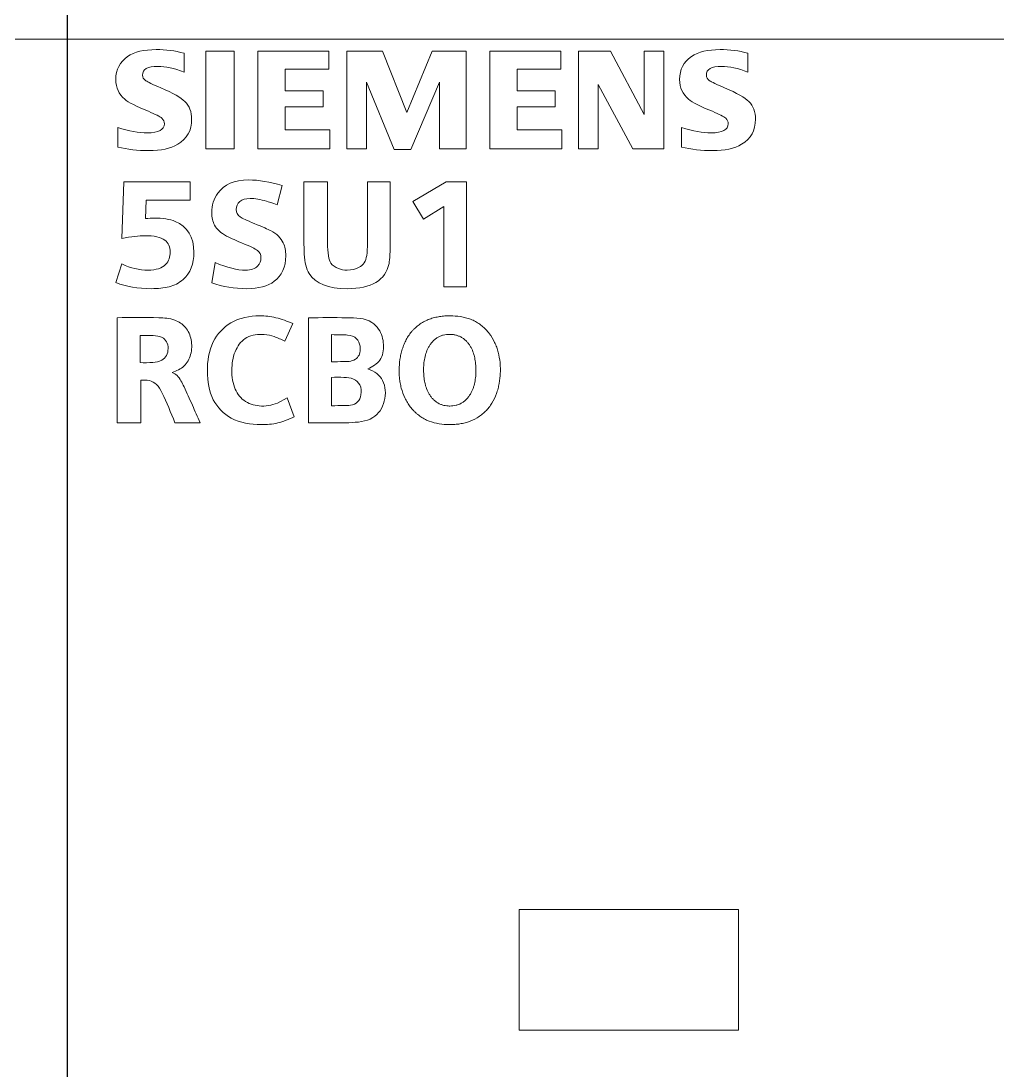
# Model space of a CAD drawing. Header units: millimetres. Extents: x 4134 to 7422, y 1400 to 3585.
# Drawn here: x 4669.55 to 4690.96, y 2820.81 to 2843.81 of the extents above; entities that cross this region are included whole.
import ezdxf

# ---------------------------------------------------------------- set-up
doc = ezdxf.new("R2010")
doc.units = ezdxf.units.MM
doc.layers.add('000-PI-Oprema', color=30, linetype='Continuous', lineweight=5)

# ---------------------------------------------------------------- blocks, each defined once
blk = doc.blocks.new('*U691')
at = {"layer": '000-PI-Oprema', "color": 0, "linetype": 'ByBlock', "lineweight": 0, "ltscale": 0.25}
for points in [[(0, 66.659), (0, 67.459)], [(0, 41.952), (0, 66.659)], [(35.405, 66.659), (0, 66.659)], [(2.557, 66.353), (2.557, 65.94)], [(3.037, 66.397), (3.656, 66.397)], [(3.037, 64.261), (3.037, 66.397)], [(3.656, 66.397), (3.656, 64.261)], [(4.176, 66.397), (5.731, 66.397)], [(4.176, 64.261), (4.176, 66.397)], [(5.731, 66.397), (5.731, 66.007)], [(6.124, 64.261), (6.124, 66.397)], [(6.124, 66.397), (6.903, 66.397)], [(6.903, 66.397), (7.438, 65.057)], [(7.438, 65.057), (7.993, 66.397)], [(7.993, 66.397), (8.736, 66.397)], [(8.736, 66.397), (8.736, 64.261)], [(9.259, 64.261), (9.259, 66.397)], [(9.259, 66.397), (10.812, 66.397)], [(10.812, 66.397), (10.812, 66.007)], [(11.203, 66.397), (11.902, 66.397)], [(11.203, 64.261), (11.203, 66.397)], [(11.902, 66.397), (12.637, 65.009)], [(12.637, 66.397), (13.066, 66.397)], [(12.637, 65.009), (12.637, 66.397)], [(13.066, 66.397), (13.066, 64.261)], [(14.911, 66.353), (14.911, 65.94)], [(4.775, 66.007), (4.775, 65.528)], [(5.731, 66.007), (4.775, 66.007)], [(10.812, 66.007), (9.856, 66.007)], [(9.856, 66.007), (9.856, 65.528)], [(7.158, 64.241), (6.553, 65.721)], [(6.553, 65.721), (6.553, 64.261)], [(8.151, 65.721), (7.53, 64.241)], [(8.151, 64.261), (8.151, 65.721)], [(12.391, 64.261), (11.631, 65.671)], [(11.631, 65.671), (11.631, 64.261)], [(4.775, 65.528), (5.607, 65.528)], [(5.607, 65.528), (5.607, 65.175)], [(9.856, 65.528), (10.688, 65.528)], [(10.688, 65.528), (10.688, 65.175)], [(4.775, 65.175), (4.775, 64.673)], [(5.607, 65.175), (4.775, 65.175)], [(10.688, 65.175), (9.856, 65.175)], [(9.856, 65.175), (9.856, 64.673)], [(1.106, 64.296), (1.106, 64.727)], [(4.775, 64.673), (5.751, 64.673)], [(5.751, 64.673), (5.751, 64.261)], [(9.856, 64.673), (10.835, 64.673)], [(10.835, 64.673), (10.835, 64.261)], [(13.459, 64.296), (13.459, 64.727)], [(3.656, 64.261), (3.037, 64.261)], [(5.751, 64.261), (4.176, 64.261)], [(6.553, 64.261), (6.124, 64.261)], [(7.53, 64.241), (7.158, 64.241)], [(8.736, 64.261), (8.151, 64.261)], [(10.835, 64.261), (9.259, 64.261)], [(11.631, 64.261), (11.203, 64.261)], [(13.066, 64.261), (12.391, 64.261)], [(1.192, 62.293), (1.235, 63.535)], [(1.235, 63.535), (2.693, 63.535)], [(2.693, 63.535), (2.693, 63.13)], [(5.185, 62.261), (5.185, 63.535)], [(5.185, 63.535), (5.703, 63.535)], [(6.575, 63.535), (7.076, 63.535)], [(7.568, 63.103), (8.304, 63.535)], [(8.304, 63.535), (8.749, 63.535)], [(8.749, 63.535), (8.749, 61.235)], [(4.705, 63.451), (4.601, 63.029)], [(1.725, 63.13), (1.711, 62.73)], [(2.693, 63.13), (1.725, 63.13)], [(7.802, 62.719), (7.568, 63.103)], [(8.247, 62.996), (7.802, 62.719)], [(8.247, 61.235), (8.247, 62.996)], [(1.062, 61.327), (1.192, 61.735)], [(3.163, 61.324), (3.237, 61.766)], [(8.749, 61.235), (8.247, 61.235)], [(1.09, 58.258), (1.09, 60.558)], [(5.287, 58.258), (5.287, 60.558)], [(4.938, 60.433), (4.763, 60.044)], [(1.595, 59.574), (1.595, 60.17)], [(5.791, 60.187), (5.791, 59.594)], [(1.608, 59.186), (1.608, 58.258)], [(5.791, 59.251), (5.791, 58.63)], [(4.603, 58.689), (4.817, 58.8)], [(4.817, 58.8), (4.968, 58.386)], [(1.608, 58.258), (1.09, 58.258)], [(2.912, 58.258), (2.359, 58.258)], [(6.17, 58.258), (5.287, 58.258)], [(14.702, 47.591), (9.901, 47.591)], [(9.901, 47.591), (9.901, 44.952)], [(14.702, 44.952), (14.702, 47.591)], [(9.901, 44.952), (14.702, 44.952)]]:
    blk.add_lwpolyline(points, dxfattribs=at)
for points, knots in [([(2.072, 64.928), (2.031, 64.966), (1.933, 65.016), (1.778, 65.08), (1.512, 65.189), (1.338, 65.277), (1.258, 65.344), (1.127, 65.454), (1.062, 65.598), (1.062, 65.775), (1.062, 65.994), (1.148, 66.162), (1.319, 66.278), (1.474, 66.381), (1.683, 66.433), (1.946, 66.433), (2.157, 66.433), (2.361, 66.407), (2.557, 66.353)], [0, 0, 0, 0, 1, 1, 1, 2, 2, 2, 3, 3, 3, 4, 4, 4, 5, 5, 5, 6, 6, 6, 6]), ([(14.425, 64.928), (14.383, 64.966), (14.285, 65.016), (14.133, 65.08), (13.864, 65.191), (13.689, 65.277), (13.612, 65.344), (13.482, 65.455), (13.415, 65.598), (13.415, 65.775), (13.415, 65.994), (13.501, 66.162), (13.673, 66.278), (13.828, 66.381), (14.037, 66.433), (14.3, 66.433), (14.511, 66.433), (14.715, 66.407), (14.911, 66.353)], [0, 0, 0, 0, 1, 1, 1, 2, 2, 2, 3, 3, 3, 4, 4, 4, 5, 5, 5, 6, 6, 6, 6]), ([(2.557, 65.94), (2.341, 66.023), (2.15, 66.064), (1.983, 66.064), (1.759, 66.064), (1.647, 66), (1.647, 65.872), (1.647, 65.822), (1.672, 65.781), (1.721, 65.749), (1.761, 65.723), (1.87, 65.672), (2.048, 65.595), (2.316, 65.48), (2.493, 65.38), (2.578, 65.294), (2.676, 65.196), (2.724, 65.067), (2.724, 64.906), (2.724, 64.66), (2.623, 64.477), (2.418, 64.358), (2.261, 64.265), (2.05, 64.218), (1.787, 64.218)], [0, 0, 0, 0, 1, 1, 1, 2, 2, 2, 3, 3, 3, 4, 4, 4, 5, 5, 5, 6, 6, 6, 7, 7, 7, 8, 8, 8, 8]), ([(14.911, 65.94), (14.697, 66.023), (14.505, 66.064), (14.336, 66.064), (14.112, 66.064), (14.001, 66), (14.001, 65.872), (14.001, 65.822), (14.025, 65.78), (14.073, 65.749), (14.114, 65.723), (14.224, 65.672), (14.401, 65.595), (14.67, 65.48), (14.846, 65.38), (14.932, 65.294), (15.03, 65.196), (15.078, 65.067), (15.078, 64.906), (15.078, 64.66), (14.976, 64.477), (14.773, 64.358), (14.614, 64.265), (14.404, 64.218), (14.14, 64.218)], [0, 0, 0, 0, 1, 1, 1, 2, 2, 2, 3, 3, 3, 4, 4, 4, 5, 5, 5, 6, 6, 6, 7, 7, 7, 8, 8, 8, 8]), ([(1.106, 64.727), (1.354, 64.648), (1.569, 64.609), (1.752, 64.609), (2.002, 64.609), (2.126, 64.675), (2.126, 64.807), (2.126, 64.855), (2.108, 64.895), (2.072, 64.928)], [0, 0, 0, 0, 1, 1, 1, 2, 2, 2, 3, 3, 3, 3]), ([(13.459, 64.727), (13.708, 64.648), (13.924, 64.609), (14.106, 64.609), (14.355, 64.609), (14.479, 64.675), (14.479, 64.807), (14.479, 64.855), (14.461, 64.895), (14.425, 64.928)], [0, 0, 0, 0, 1, 1, 1, 2, 2, 2, 3, 3, 3, 3]), ([(3.237, 61.766), (3.5, 61.655), (3.723, 61.6), (3.906, 61.6), (4.025, 61.6), (4.112, 61.629), (4.169, 61.688), (4.218, 61.738), (4.242, 61.801), (4.242, 61.874), (4.242, 61.942), (4.217, 61.994), (4.167, 62.032), (4.118, 62.069), (4.001, 62.124), (3.818, 62.199), (3.65, 62.268), (3.539, 62.318), (3.485, 62.347), (3.362, 62.415), (3.276, 62.495), (3.227, 62.585), (3.186, 62.662), (3.165, 62.753), (3.165, 62.858), (3.165, 63.022), (3.21, 63.165), (3.299, 63.288), (3.436, 63.48), (3.659, 63.576), (3.971, 63.576), (4.196, 63.576), (4.441, 63.534), (4.705, 63.451)], [0, 0, 0, 0, 1, 1, 1, 2, 2, 2, 3, 3, 3, 4, 4, 4, 5, 5, 5, 6, 6, 6, 7, 7, 7, 8, 8, 8, 9, 9, 9, 10, 10, 10, 11, 11, 11, 11]), ([(7.076, 63.535), (7.076, 63.11), (7.076, 62.685), (7.076, 62.261), (7.076, 62.005), (7.067, 61.834), (7.049, 61.746), (6.972, 61.377), (6.664, 61.194), (6.13, 61.194), (5.717, 61.194), (5.44, 61.305), (5.3, 61.525), (5.237, 61.625), (5.2, 61.766), (5.192, 61.948), (5.188, 62.029), (5.185, 62.133), (5.185, 62.261)], [0, 0, 0, 0, 1, 1, 1, 2, 2, 2, 3, 3, 3, 4, 4, 4, 5, 5, 5, 6, 6, 6, 6]), ([(5.703, 63.535), (5.703, 63.09), (5.703, 62.644), (5.703, 62.199), (5.703, 61.972), (5.728, 61.823), (5.776, 61.753)], [0, 0, 0, 0, 1, 1, 1, 2, 2, 2, 2]), ([(5.776, 61.753), (5.812, 61.7), (5.866, 61.661), (5.938, 61.634), (5.999, 61.612), (6.064, 61.6), (6.132, 61.6), (6.229, 61.6), (6.316, 61.621), (6.393, 61.662), (6.485, 61.71), (6.541, 61.796), (6.559, 61.919), (6.57, 61.992), (6.575, 62.085), (6.575, 62.199), (6.575, 62.644), (6.575, 63.09), (6.575, 63.535)], [0, 0, 0, 0, 1, 1, 1, 2, 2, 2, 3, 3, 3, 4, 4, 4, 5, 5, 5, 6, 6, 6, 6]), ([(3.781, 63.105), (3.728, 63.058), (3.701, 62.999), (3.701, 62.928), (3.701, 62.861), (3.73, 62.808), (3.789, 62.769)], [0, 0, 0, 0, 1, 1, 1, 2, 2, 2, 2]), ([(4.362, 63.111), (4.233, 63.15), (4.113, 63.17), (4.003, 63.17), (3.906, 63.17), (3.832, 63.148), (3.781, 63.105)], [0, 0, 0, 0, 1, 1, 1, 2, 2, 2, 2]), ([(1.711, 62.73), (1.786, 62.736), (1.849, 62.74), (1.901, 62.74), (2.092, 62.74), (2.245, 62.716), (2.361, 62.668), (2.635, 62.554), (2.773, 62.327), (2.773, 61.99), (2.773, 61.735), (2.695, 61.539), (2.539, 61.398), (2.447, 61.316), (2.345, 61.262), (2.232, 61.236)], [0, 0, 0, 0, 1, 1, 1, 2, 2, 2, 3, 3, 3, 4, 4, 4, 5, 5, 5, 5]), ([(3.789, 62.769), (3.834, 62.737), (3.935, 62.689), (4.093, 62.624), (4.284, 62.545), (4.404, 62.492), (4.452, 62.467), (4.59, 62.394), (4.683, 62.304), (4.731, 62.199), (4.768, 62.119), (4.786, 62.024), (4.786, 61.915), (4.786, 61.668), (4.702, 61.481), (4.534, 61.355), (4.392, 61.247), (4.191, 61.194), (3.933, 61.194)], [0, 0, 0, 0, 1, 1, 1, 2, 2, 2, 3, 3, 3, 4, 4, 4, 5, 5, 5, 6, 6, 6, 6]), ([(1.192, 61.735), (1.388, 61.645), (1.579, 61.6), (1.768, 61.6), (1.948, 61.6), (2.077, 61.643), (2.156, 61.728), (2.222, 61.8), (2.255, 61.888), (2.255, 61.993), (2.255, 62.108), (2.215, 62.196), (2.134, 62.256), (2.044, 62.323), (1.9, 62.355), (1.703, 62.355), (1.571, 62.355), (1.4, 62.334), (1.192, 62.293)], [0, 0, 0, 0, 1, 1, 1, 2, 2, 2, 3, 3, 3, 4, 4, 4, 5, 5, 5, 6, 6, 6, 6]), ([(1.09, 60.558), (1.393, 60.562), (1.697, 60.567), (2.005, 60.557), (2.124, 60.553), (2.244, 60.547), (2.355, 60.506), (2.443, 60.474), (2.525, 60.419), (2.587, 60.347), (2.652, 60.27), (2.693, 60.173), (2.713, 60.073), (2.734, 59.967), (2.731, 59.858), (2.702, 59.752), (2.676, 59.657), (2.629, 59.565), (2.56, 59.5), (2.488, 59.434), (2.392, 59.397), (2.297, 59.36)], [0, 0, 0, 0, 1, 1, 1, 2, 2, 2, 3, 3, 3, 4, 4, 4, 5, 5, 5, 6, 6, 6, 7, 7, 7, 7]), ([(4.968, 58.386), (4.851, 58.335), (4.734, 58.283), (4.612, 58.253), (4.494, 58.225), (4.37, 58.216), (4.245, 58.217), (4.017, 58.219), (3.785, 58.249), (3.588, 58.358), (3.425, 58.448), (3.286, 58.593), (3.199, 58.758), (3.1, 58.948), (3.07, 59.167), (3.069, 59.385), (3.068, 59.609), (3.099, 59.832), (3.198, 60.029), (3.284, 60.2), (3.421, 60.351), (3.586, 60.448), (3.772, 60.557), (3.994, 60.599), (4.211, 60.599), (4.333, 60.599), (4.453, 60.585), (4.57, 60.557), (4.696, 60.527), (4.817, 60.48), (4.938, 60.433)], [0, 0, 0, 0, 1, 1, 1, 2, 2, 2, 3, 3, 3, 4, 4, 4, 5, 5, 5, 6, 6, 6, 7, 7, 7, 8, 8, 8, 9, 9, 9, 10, 10, 10, 10]), ([(5.287, 60.558), (5.561, 60.559), (5.835, 60.56), (6.126, 60.558), (6.318, 60.557), (6.518, 60.555), (6.672, 60.455), (6.73, 60.418), (6.781, 60.367), (6.821, 60.31), (6.888, 60.211), (6.922, 60.094), (6.927, 59.97), (6.933, 59.849), (6.913, 59.723), (6.848, 59.631), (6.787, 59.544), (6.684, 59.49), (6.582, 59.435)], [0, 0, 0, 0, 1, 1, 1, 2, 2, 2, 3, 3, 3, 4, 4, 4, 5, 5, 5, 6, 6, 6, 6]), ([(7.599, 60.311), (7.626, 60.339), (7.655, 60.364), (7.685, 60.387), (7.716, 60.41), (7.747, 60.432), (7.78, 60.451), (7.796, 60.461), (7.813, 60.47), (7.83, 60.479), (7.847, 60.488), (7.865, 60.496), (7.882, 60.504), (7.918, 60.52), (7.953, 60.533), (7.99, 60.545), (8.026, 60.556), (8.064, 60.566), (8.101, 60.573), (8.12, 60.577), (8.139, 60.58), (8.158, 60.583), (8.177, 60.586), (8.196, 60.589), (8.215, 60.591), (8.253, 60.595), (8.291, 60.597), (8.33, 60.598), (8.367, 60.6), (8.406, 60.599), (8.444, 60.598), (8.52, 60.595), (8.596, 60.587), (8.671, 60.572), (8.69, 60.568), (8.709, 60.563), (8.727, 60.558), (8.746, 60.554), (8.764, 60.548), (8.783, 60.543), (8.819, 60.531), (8.855, 60.517), (8.889, 60.501), (8.924, 60.485), (8.957, 60.466), (8.99, 60.445), (9.007, 60.435), (9.023, 60.424), (9.038, 60.413), (9.054, 60.402), (9.069, 60.39), (9.084, 60.378), (9.114, 60.354), (9.142, 60.328), (9.169, 60.301), (9.182, 60.287), (9.195, 60.273), (9.207, 60.258), (9.22, 60.244), (9.232, 60.229), (9.244, 60.213), (9.291, 60.152), (9.33, 60.086), (9.363, 60.017), (9.371, 60), (9.379, 59.982), (9.386, 59.964), (9.393, 59.946), (9.4, 59.928), (9.407, 59.91), (9.42, 59.874), (9.431, 59.837), (9.441, 59.8), (9.46, 59.726), (9.473, 59.651), (9.48, 59.575), (9.482, 59.556), (9.484, 59.537), (9.485, 59.517), (9.486, 59.498), (9.487, 59.479), (9.488, 59.46), (9.488, 59.421), (9.488, 59.383), (9.487, 59.345), (9.484, 59.268), (9.476, 59.192), (9.462, 59.117), (9.455, 59.079), (9.447, 59.042), (9.437, 59.005), (9.427, 58.967), (9.415, 58.931), (9.402, 58.894), (9.376, 58.823), (9.344, 58.754), (9.303, 58.688), (9.293, 58.671), (9.282, 58.655), (9.271, 58.64), (9.26, 58.624), (9.249, 58.608), (9.237, 58.593), (9.214, 58.563), (9.188, 58.535), (9.161, 58.508), (9.134, 58.481), (9.105, 58.456), (9.075, 58.432), (9.06, 58.42), (9.045, 58.409), (9.029, 58.398), (9.013, 58.387), (8.997, 58.377), (8.98, 58.367), (8.915, 58.327), (8.845, 58.295), (8.771, 58.272), (8.753, 58.266), (8.734, 58.261), (8.716, 58.256), (8.697, 58.251), (8.678, 58.246), (8.66, 58.243), (8.622, 58.235), (8.584, 58.229), (8.546, 58.225), (8.508, 58.221), (8.47, 58.219), (8.432, 58.218), (8.394, 58.216), (8.355, 58.216), (8.317, 58.218), (8.24, 58.221), (8.164, 58.23), (8.09, 58.245), (8.015, 58.261), (7.942, 58.283), (7.872, 58.316), (7.837, 58.332), (7.803, 58.351), (7.77, 58.371), (7.738, 58.391), (7.707, 58.414), (7.677, 58.438), (7.662, 58.45), (7.647, 58.462), (7.633, 58.476), (7.618, 58.489), (7.605, 58.502), (7.591, 58.516), (7.564, 58.543), (7.539, 58.572), (7.515, 58.603), (7.492, 58.633), (7.47, 58.664), (7.45, 58.697), (7.44, 58.714), (7.43, 58.73), (7.421, 58.748), (7.412, 58.765), (7.404, 58.782), (7.395, 58.799), (7.362, 58.869), (7.337, 58.941), (7.317, 59.015), (7.308, 59.052), (7.299, 59.09), (7.293, 59.128), (7.29, 59.147), (7.287, 59.166), (7.284, 59.185), (7.282, 59.205), (7.279, 59.223), (7.277, 59.242), (7.27, 59.319), (7.268, 59.395), (7.272, 59.472), (7.275, 59.548), (7.283, 59.624), (7.297, 59.7), (7.301, 59.719), (7.305, 59.738), (7.309, 59.756), (7.313, 59.775), (7.317, 59.794), (7.323, 59.813), (7.333, 59.849), (7.344, 59.886), (7.357, 59.922), (7.37, 59.958), (7.384, 59.993), (7.401, 60.028), (7.409, 60.046), (7.418, 60.063), (7.427, 60.08), (7.436, 60.097), (7.446, 60.114), (7.456, 60.13), (7.476, 60.163), (7.498, 60.195), (7.521, 60.225), (7.533, 60.24), (7.545, 60.255), (7.559, 60.269), (7.571, 60.284), (7.585, 60.298), (7.599, 60.311)], [0, 0, 0, 0, 1, 1, 1, 2, 2, 2, 3, 3, 3, 4, 4, 4, 5, 5, 5, 6, 6, 6, 7, 7, 7, 8, 8, 8, 9, 9, 9, 10, 10, 10, 11, 11, 11, 12, 12, 12, 13, 13, 13, 14, 14, 14, 15, 15, 15, 16, 16, 16, 17, 17, 17, 18, 18, 18, 19, 19, 19, 20, 20, 20, 21, 21, 21, 22, 22, 22, 23, 23, 23, 24, 24, 24, 25, 25, 25, 26, 26, 26, 27, 27, 27, 28, 28, 28, 29, 29, 29, 30, 30, 30, 31, 31, 31, 32, 32, 32, 33, 33, 33, 34, 34, 34, 35, 35, 35, 36, 36, 36, 37, 37, 37, 38, 38, 38, 39, 39, 39, 40, 40, 40, 41, 41, 41, 42, 42, 42, 43, 43, 43, 44, 44, 44, 45, 45, 45, 46, 46, 46, 47, 47, 47, 48, 48, 48, 49, 49, 49, 50, 50, 50, 51, 51, 51, 52, 52, 52, 53, 53, 53, 54, 54, 54, 55, 55, 55, 56, 56, 56, 57, 57, 57, 58, 58, 58, 59, 59, 59, 60, 60, 60, 61, 61, 61, 62, 62, 62, 63, 63, 63, 64, 64, 64, 65, 65, 65, 66, 66, 66, 67, 67, 67, 68, 68, 68, 69, 69, 69, 69]), ([(1.595, 60.17), (1.689, 60.171), (1.783, 60.172), (1.88, 60.166), (1.947, 60.163), (2.016, 60.155), (2.075, 60.124), (2.115, 60.103), (2.151, 60.071), (2.174, 60.032), (2.2, 59.988), (2.208, 59.935), (2.208, 59.882), (2.207, 59.828), (2.199, 59.775), (2.173, 59.73), (2.15, 59.687), (2.112, 59.651), (2.069, 59.628), (2.01, 59.595), (1.942, 59.584), (1.875, 59.578), (1.781, 59.57), (1.688, 59.572), (1.595, 59.574)], [0, 0, 0, 0, 1, 1, 1, 2, 2, 2, 3, 3, 3, 4, 4, 4, 5, 5, 5, 6, 6, 6, 7, 7, 7, 8, 8, 8, 8]), ([(4.763, 60.044), (4.688, 60.08), (4.613, 60.117), (4.535, 60.144), (4.464, 60.167), (4.39, 60.183), (4.314, 60.189), (4.184, 60.201), (4.048, 60.186), (3.936, 60.124), (3.832, 60.066), (3.75, 59.969), (3.697, 59.861), (3.635, 59.736), (3.612, 59.599), (3.606, 59.46), (3.599, 59.316), (3.611, 59.171), (3.663, 59.036), (3.705, 58.924), (3.774, 58.819), (3.869, 58.748), (3.964, 58.675), (4.084, 58.637), (4.204, 58.626), (4.273, 58.619), (4.342, 58.622), (4.408, 58.634), (4.474, 58.646), (4.539, 58.668), (4.603, 58.689)], [0, 0, 0, 0, 1, 1, 1, 2, 2, 2, 3, 3, 3, 4, 4, 4, 5, 5, 5, 6, 6, 6, 7, 7, 7, 8, 8, 8, 9, 9, 9, 10, 10, 10, 10]), ([(5.791, 59.594), (5.876, 59.594), (5.961, 59.595), (6.046, 59.596), (6.088, 59.596), (6.13, 59.597), (6.172, 59.602), (6.22, 59.608), (6.27, 59.621), (6.311, 59.648), (6.344, 59.671), (6.373, 59.703), (6.391, 59.74), (6.42, 59.799), (6.424, 59.868), (6.413, 59.936), (6.403, 59.997), (6.38, 60.056), (6.339, 60.098), (6.29, 60.148), (6.213, 60.17), (6.14, 60.179), (6.1, 60.184), (6.062, 60.184), (6.023, 60.185), (5.946, 60.186), (5.869, 60.186), (5.791, 60.187)], [0, 0, 0, 0, 1, 1, 1, 2, 2, 2, 3, 3, 3, 4, 4, 4, 5, 5, 5, 6, 6, 6, 7, 7, 7, 8, 8, 8, 9, 9, 9, 9]), ([(8.788, 59.993), (8.775, 60.011), (8.76, 60.028), (8.743, 60.044), (8.727, 60.06), (8.71, 60.075), (8.692, 60.09), (8.674, 60.104), (8.655, 60.117), (8.635, 60.128), (8.616, 60.14), (8.595, 60.149), (8.574, 60.157), (8.553, 60.166), (8.531, 60.173), (8.509, 60.178), (8.498, 60.181), (8.486, 60.183), (8.475, 60.185), (8.464, 60.186), (8.452, 60.188), (8.441, 60.189), (8.418, 60.192), (8.396, 60.193), (8.373, 60.193), (8.35, 60.193), (8.327, 60.191), (8.305, 60.189), (8.282, 60.186), (8.259, 60.182), (8.237, 60.177), (8.215, 60.171), (8.194, 60.164), (8.172, 60.156), (8.162, 60.151), (8.151, 60.147), (8.141, 60.142), (8.131, 60.136), (8.121, 60.131), (8.111, 60.125), (8.092, 60.113), (8.073, 60.1), (8.056, 60.085), (8.047, 60.078), (8.039, 60.071), (8.03, 60.063), (8.022, 60.055), (8.014, 60.047), (8.006, 60.038), (7.991, 60.022), (7.976, 60.004), (7.963, 59.986), (7.949, 59.967), (7.937, 59.949), (7.925, 59.929), (7.92, 59.919), (7.914, 59.909), (7.909, 59.899), (7.904, 59.889), (7.899, 59.878), (7.894, 59.868), (7.875, 59.827), (7.86, 59.784), (7.847, 59.741), (7.835, 59.697), (7.826, 59.652), (7.82, 59.608), (7.816, 59.585), (7.813, 59.562), (7.811, 59.539), (7.809, 59.517), (7.808, 59.495), (7.807, 59.472), (7.806, 59.427), (7.806, 59.382), (7.808, 59.337), (7.811, 59.292), (7.815, 59.247), (7.821, 59.202), (7.825, 59.18), (7.829, 59.158), (7.833, 59.135), (7.838, 59.113), (7.843, 59.091), (7.85, 59.069), (7.862, 59.025), (7.878, 58.983), (7.898, 58.941), (7.907, 58.921), (7.918, 58.901), (7.93, 58.881), (7.942, 58.862), (7.955, 58.843), (7.969, 58.825), (7.982, 58.807), (7.997, 58.79), (8.013, 58.774), (8.028, 58.758), (8.046, 58.743), (8.064, 58.728), (8.099, 58.7), (8.139, 58.677), (8.181, 58.66), (8.191, 58.655), (8.202, 58.651), (8.213, 58.648), (8.224, 58.644), (8.235, 58.641), (8.246, 58.638), (8.268, 58.633), (8.291, 58.629), (8.314, 58.626), (8.325, 58.625), (8.336, 58.624), (8.347, 58.624), (8.359, 58.623), (8.371, 58.623), (8.382, 58.623), (8.405, 58.623), (8.428, 58.624), (8.45, 58.627), (8.473, 58.63), (8.495, 58.634), (8.518, 58.64), (8.529, 58.642), (8.54, 58.646), (8.551, 58.649), (8.562, 58.653), (8.572, 58.657), (8.583, 58.661), (8.604, 58.669), (8.624, 58.679), (8.644, 58.691), (8.663, 58.703), (8.682, 58.716), (8.7, 58.73), (8.718, 58.745), (8.735, 58.761), (8.75, 58.777), (8.758, 58.786), (8.766, 58.794), (8.773, 58.803), (8.78, 58.811), (8.788, 58.82), (8.795, 58.83), (8.822, 58.866), (8.845, 58.905), (8.864, 58.947), (8.874, 58.967), (8.882, 58.988), (8.89, 59.01), (8.894, 59.021), (8.898, 59.032), (8.901, 59.042), (8.905, 59.053), (8.908, 59.064), (8.911, 59.075), (8.923, 59.119), (8.933, 59.163), (8.939, 59.208), (8.946, 59.253), (8.95, 59.298), (8.952, 59.343), (8.952, 59.366), (8.952, 59.389), (8.952, 59.412), (8.952, 59.435), (8.952, 59.457), (8.951, 59.48), (8.948, 59.526), (8.944, 59.57), (8.938, 59.615), (8.934, 59.638), (8.93, 59.66), (8.926, 59.683), (8.921, 59.705), (8.915, 59.727), (8.909, 59.749), (8.896, 59.793), (8.881, 59.836), (8.861, 59.876), (8.851, 59.897), (8.84, 59.917), (8.828, 59.936), (8.816, 59.956), (8.803, 59.975), (8.788, 59.993)], [0, 0, 0, 0, 1, 1, 1, 2, 2, 2, 3, 3, 3, 4, 4, 4, 5, 5, 5, 6, 6, 6, 7, 7, 7, 8, 8, 8, 9, 9, 9, 10, 10, 10, 11, 11, 11, 12, 12, 12, 13, 13, 13, 14, 14, 14, 15, 15, 15, 16, 16, 16, 17, 17, 17, 18, 18, 18, 19, 19, 19, 20, 20, 20, 21, 21, 21, 22, 22, 22, 23, 23, 23, 24, 24, 24, 25, 25, 25, 26, 26, 26, 27, 27, 27, 28, 28, 28, 29, 29, 29, 30, 30, 30, 31, 31, 31, 32, 32, 32, 33, 33, 33, 34, 34, 34, 35, 35, 35, 36, 36, 36, 37, 37, 37, 38, 38, 38, 39, 39, 39, 40, 40, 40, 41, 41, 41, 42, 42, 42, 43, 43, 43, 44, 44, 44, 45, 45, 45, 46, 46, 46, 47, 47, 47, 48, 48, 48, 49, 49, 49, 50, 50, 50, 51, 51, 51, 52, 52, 52, 53, 53, 53, 54, 54, 54, 55, 55, 55, 56, 56, 56, 57, 57, 57, 58, 58, 58, 59, 59, 59, 60, 60, 60, 61, 61, 61, 62, 62, 62, 62]), ([(2.297, 59.36), (2.334, 59.34), (2.373, 59.319), (2.404, 59.29), (2.439, 59.259), (2.466, 59.218), (2.489, 59.177), (2.514, 59.133), (2.536, 59.088), (2.557, 59.043), (2.588, 58.976), (2.619, 58.91), (2.649, 58.843), (2.68, 58.776), (2.71, 58.708), (2.74, 58.64), (2.797, 58.513), (2.855, 58.385), (2.912, 58.258)], [0, 0, 0, 0, 1, 1, 1, 2, 2, 2, 3, 3, 3, 4, 4, 4, 5, 5, 5, 6, 6, 6, 6]), ([(6.582, 59.435), (6.652, 59.407), (6.723, 59.38), (6.781, 59.334), (6.834, 59.294), (6.878, 59.239), (6.908, 59.179), (6.942, 59.114), (6.96, 59.041), (6.966, 58.969), (6.973, 58.889), (6.965, 58.808), (6.945, 58.73), (6.926, 58.656), (6.897, 58.584), (6.854, 58.521), (6.812, 58.461), (6.757, 58.409), (6.696, 58.37), (6.545, 58.276), (6.358, 58.267), (6.17, 58.258)], [0, 0, 0, 0, 1, 1, 1, 2, 2, 2, 3, 3, 3, 4, 4, 4, 5, 5, 5, 6, 6, 6, 7, 7, 7, 7]), ([(2.359, 58.258), (2.268, 58.477), (2.179, 58.697), (2.073, 58.917), (2.042, 58.983), (2.008, 59.049), (1.956, 59.098), (1.912, 59.138), (1.856, 59.167), (1.798, 59.18), (1.736, 59.193), (1.672, 59.19), (1.608, 59.186)], [0, 0, 0, 0, 1, 1, 1, 2, 2, 2, 3, 3, 3, 4, 4, 4, 4]), ([(5.791, 58.63), (5.884, 58.631), (5.976, 58.632), (6.068, 58.633), (6.113, 58.633), (6.159, 58.633), (6.206, 58.641), (6.262, 58.651), (6.32, 58.673), (6.36, 58.713), (6.4, 58.752), (6.423, 58.809), (6.434, 58.868), (6.447, 58.942), (6.441, 59.02), (6.407, 59.085), (6.377, 59.141), (6.327, 59.188), (6.271, 59.215), (6.206, 59.246), (6.132, 59.249), (6.059, 59.251), (5.968, 59.253), (5.88, 59.253), (5.791, 59.251)], [0, 0, 0, 0, 1, 1, 1, 2, 2, 2, 3, 3, 3, 4, 4, 4, 5, 5, 5, 6, 6, 6, 7, 7, 7, 8, 8, 8, 8])]:
    blk.add_open_spline(points, degree=3, knots=knots, dxfattribs=at)
for points in [[(1.787, 64.218), (1.542, 64.218), (1.315, 64.244), (1.106, 64.296)], [(14.14, 64.218), (13.895, 64.218), (13.668, 64.244), (13.459, 64.296)], [(4.601, 63.029), (4.488, 63.071), (4.408, 63.099), (4.362, 63.111)], [(1.846, 61.194), (1.546, 61.194), (1.285, 61.239), (1.062, 61.327)], [(2.232, 61.236), (2.117, 61.208), (1.987, 61.194), (1.846, 61.194)], [(3.933, 61.194), (3.662, 61.194), (3.405, 61.237), (3.163, 61.324)]]:
    blk.add_open_spline(points, degree=3, dxfattribs=at)

msp = doc.modelspace()

# ---------------------------------------------------------------- linework, layer by layer
at = {"layer": '000-PI-Oprema', "color": 0, "linetype": 'ByBlock', "lineweight": 0, "ltscale": 0.25}
for points in [[(4670.57, 2844.213), (4670.57, 2843.413)], [(4670.57, 2843.413), (4635.165, 2843.413)], [(4670.57, 2799.907), (4670.57, 2843.413)]]:
    msp.add_lwpolyline(points, dxfattribs=at)

# ---------------------------------------------------------------- block references
at = {"layer": '000-PI-Oprema', "color": 0, "linetype": 'ByBlock', "lineweight": 0}
msp.add_blockref('*U691', (4670.565, 2776.754), dxfattribs=at)

doc.saveas('drawing.dxf')
